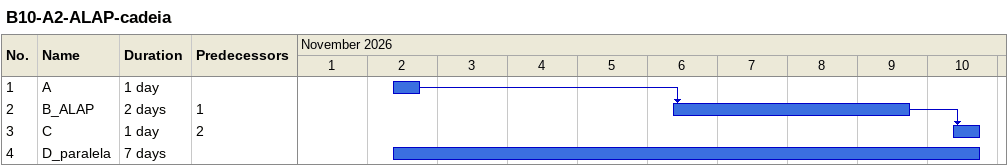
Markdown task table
B10-A2-ALAP-cadeia

| ID | Task | Duration | Start | Finish | Predecessors |
|---|---|---|---|---|---|
| 1 | A | 1d | 2026-11-02 | 2026-11-02 |  |
| 2 | B_ALAP | 2d | 2026-11-06 | 2026-11-09 | 1 |
| 3 | C | 1d | 2026-11-10 | 2026-11-10 | 2 |
| 4 | D_paralela | 7d | 2026-11-02 | 2026-11-10 |  |
